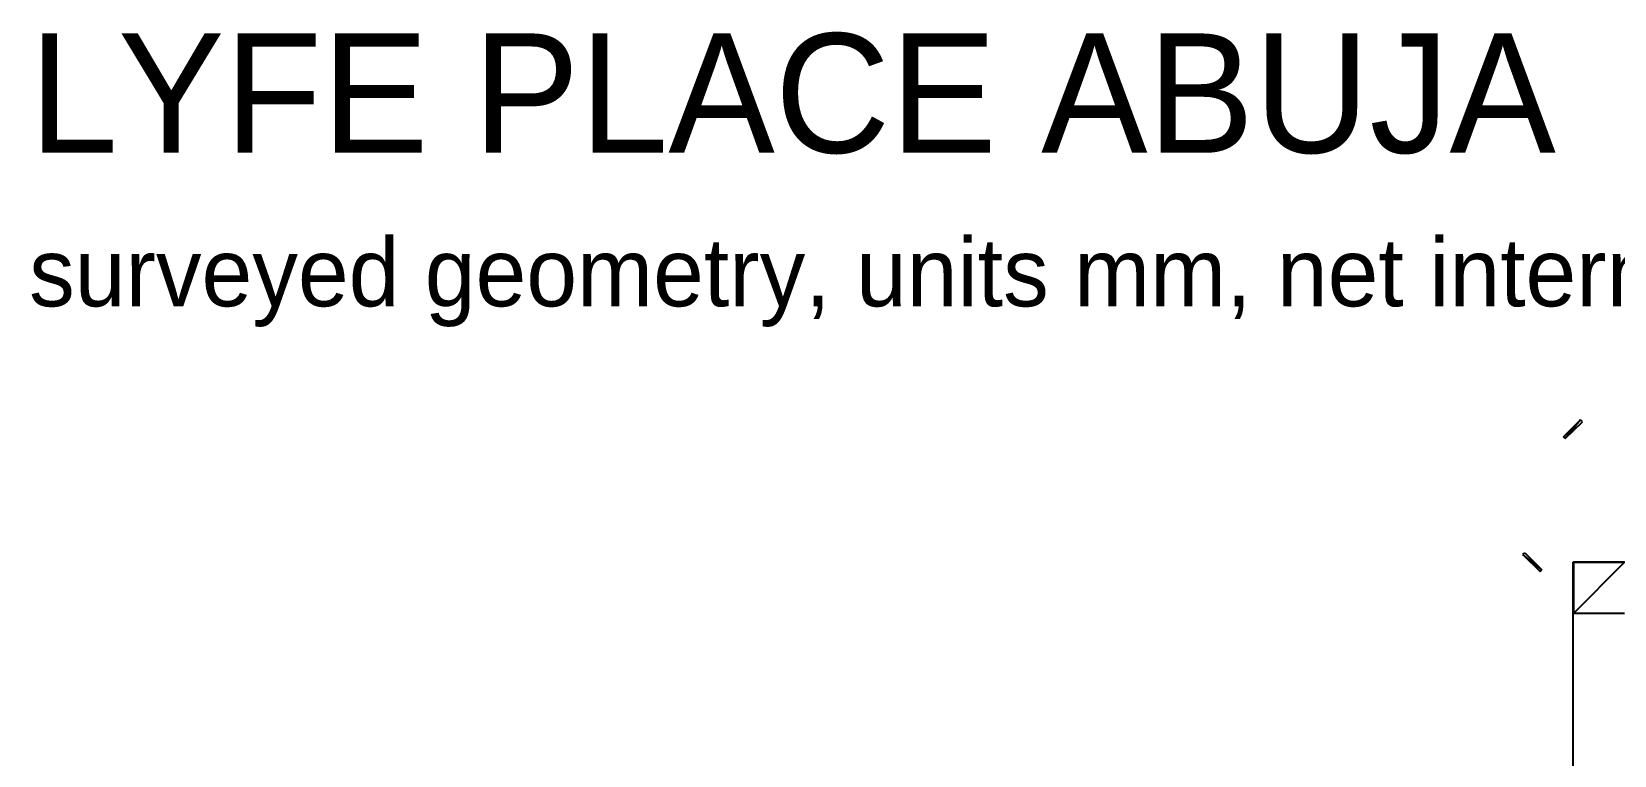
# Model space of a CAD drawing. Header units: millimetres. Extents: x -1419 to 55175, y -17366 to 3110.
# Drawn here: x 15 to 9290, y -1133 to 3110 of the extents above; entities that cross this region are included whole.
import ezdxf

# ---------------------------------------------------------------- set-up
doc = ezdxf.new("R2010")
doc.units = ezdxf.units.MM
for name, color, linetype in [('COLUMN', 7, 'CONTINUOUS'), ('NOTES', 8, 'CONTINUOUS'), ('WALL-EXISTING', 7, 'CONTINUOUS')]:
    doc.layers.add(name, color=color, linetype=linetype)

msp = doc.modelspace()

# ---------------------------------------------------------------- linework, layer by layer
at = {"layer": 'COLUMN'}
for p, q in [((8991.9, 734.1), (9093, 835.2)), ((9093, 835.2), (9001.7, 724.3)), ((9093, 835.2), (9001.7, 724.3)), ((9102.8, 822.2), (9093, 835.2)), ((9001.7, 724.3), (9102.8, 822.2)), ((9001.7, 724.3), (8991.9, 734.1)), ((8753.7, 45.7), (8766.7, 55.5)), ((8864.6, -45.7), (8753.7, 45.7)), ((8753.7, 45.7), (8854.8, -55.5)), ((8864.6, -45.7), (8753.7, 45.7)), ((8766.7, 55.5), (8864.6, -45.7)), ((9050.6, 0), (9050.6, -300.2)), ((9050.6, -300.2), (9350.8, 0)), ((9350.8, 0), (9050.6, 0)), ((9050.6, -300.2), (9350.8, 0)), ((8854.8, -55.5), (8864.6, -45.7)), ((9350.8, -300.2), (9050.6, -300.2))]:
    msp.add_line(p, q, dxfattribs=at)
at = {"layer": 'WALL-EXISTING'}
for q in [(9047.3, -1256.1), (10818.9, 0)]:
    msp.add_line((9047.3, 0), q, dxfattribs=at)

# ---------------------------------------------------------------- texts
at = {"layer": 'NOTES'}
for s, height, p in [('LYFE PLACE ABUJA  GROUND  TARGET OPERATING STATE', 700, (0, 2400)), ('surveyed geometry, units mm, net internal areas measured on a 25 mm grid', 400, (0, 1500))]:
    msp.add_text(s, height=height, dxfattribs=at).set_placement(p)

doc.saveas('drawing.dxf')
